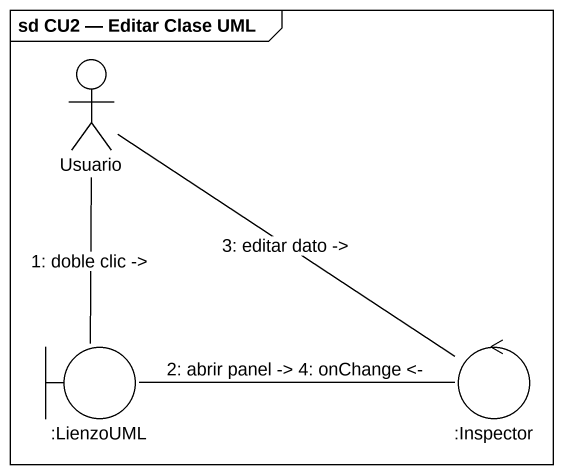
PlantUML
@startuml
mainframe sd CU2 — Editar Clase UML
actor Usuario
boundary ":LienzoUML" as LienzoUML
control ":Inspector" as Inspector
Usuario -- LienzoUML : 1: doble clic ->
Usuario -- Inspector : 3: editar dato ->
LienzoUML -right- Inspector : 2: abrir panel -> 4: onChange <-
@enduml
